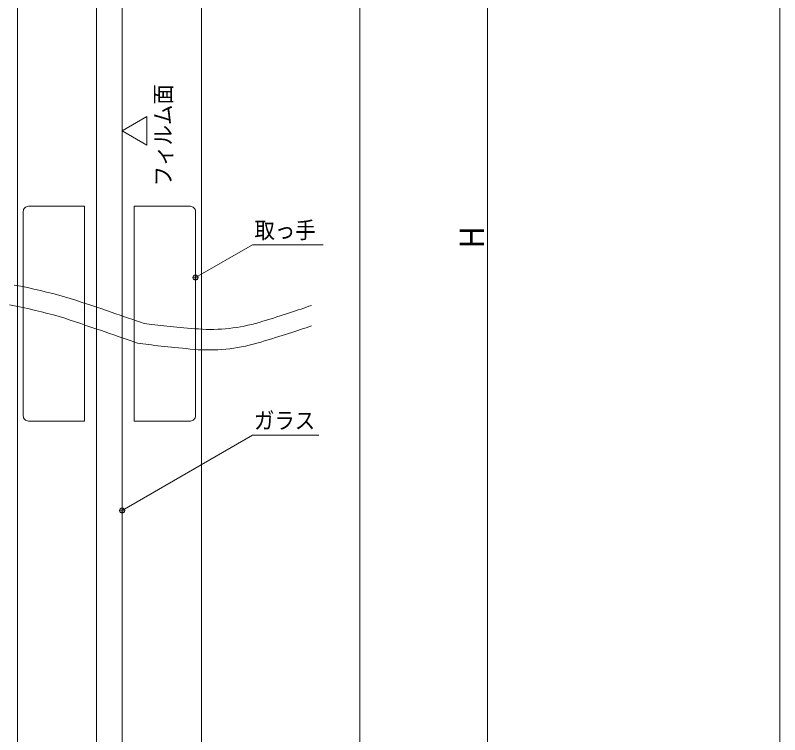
# Model space of a CAD drawing. Units: millimetres, scale not verified. Extents: x -6062 to 6062, y -3045 to 3045.
# Drawn here: x 717 to 2212, y -1428 to -21 of the extents above; entities that cross this region are included whole.
import ezdxf
from ezdxf.enums import TextEntityAlignment as Align

# ---------------------------------------------------------------- set-up
doc = ezdxf.new("R2010")
doc.units = ezdxf.units.MM
doc.header["$LTSCALE"] = 20
for name, color, linetype, lineweight in [('0-2_2寸法-1', 7, 'Continuous', 9), ('0-3_2寸法-3', 7, 'Continuous', 9), ('0-4_3一般', 7, 'Continuous', 9), ('0-5_1図面枠', 7, 'Continuous', 9)]:
    doc.layers.add(name, color=color, linetype=linetype, lineweight=lineweight)
doc.styles.add('ＭＳ ゴシック', font='')
doc.styles.add('ＭＳ Ｐゴシック', font='')
doc.styles.get('ＭＳ ゴシック').set_extended_font_data('MS Gothic')
doc.styles.get('ＭＳ Ｐゴシック').set_extended_font_data('MS PGothic')

# ---------------------------------------------------------------- blocks, each defined once
blk = doc.blocks.new('グループ-36')
at = {"layer": '0-4_3一般'}
for p, q in [((34163.7, 20804.9), (64563.7, 20804.9)), ((34163.7, -39000), (64563.7, -39000))]:
    blk.add_line(p, q, dxfattribs=at)
blk = doc.blocks.new('グループ-45')
at = {"layer": '0-4_3一般'}
for p, q in [((52793.7, -7884.3), (50593.7, -7884.3)), ((52793.7, -16284.3), (52793.7, -7884.3)), ((54733.7, -7884.3), (54733.7, -16284.3)), ((56933.7, -7884.3), (54733.7, -7884.3)), ((50393.7, -8084.3), (50393.7, -16084.3)), ((57133.7, -16084.3), (57133.7, -8084.3)), ((50593.7, -16284.3), (52793.7, -16284.3)), ((54733.7, -16284.3), (56933.7, -16284.3))]:
    blk.add_line(p, q, dxfattribs=at)
for centre, start, end in [((50593.7, -8084.3), 135, 180), ((50593.7, -8084.3), 90, 135), ((56933.7, -8084.3), 45, 90), ((56933.7, -8084.3), 0, 45), ((50593.7, -16084.3), 180, 225), ((56933.7, -16084.3), 315, 0), ((50593.7, -16084.3), 225, 270), ((56933.7, -16084.3), 270, 315)]:
    blk.add_arc(centre, 200, start, end, dxfattribs=at)
blk = doc.blocks.new('グループ-47')
at = {"layer": '0-4_3一般'}
for p, q in [((50163.7, 11804.9), (57363.7, 11804.9)), ((50163.7, -36400), (50163.7, 11804.9)), ((57363.7, 11804.9), (57363.7, -36400)), ((50163.7, 8804.9), (57363.7, 8804.9)), ((57363.7, -36400), (50163.7, -36400))]:
    blk.add_line(p, q, dxfattribs=at)
blk.add_lwpolyline([(54263.7, -31200), (54263.7, 6604.9), (53263.7, 6604.9), (53263.7, -31200)], close=True, dxfattribs=at)
blk = doc.blocks.new('グループ-69')
at = {"layer": '0-4_3一般'}
for points in [[(50033.9, -10963.3), (50298.9, -11014.2), (50558.7, -11066.9), (50813.3, -11121.7), (51062.7, -11178.4), (51306.9, -11237), (51546, -11297.5), (51779.8, -11360), (52008.5, -11424.4), (52232, -11490.8), (52450.4, -11559.1), (52663.5, -11629.3), (52871.6, -11699.7), (53074.6, -11768.5), (53272.6, -11835.7), (53465.6, -11901.3), (53653.6, -11965.2), (53836.6, -12027.6), (54014.5, -12088.3), (54187.4, -12147.5), (54355.4, -12205), (54518.3, -12260.9), (54676.1, -12315.2), (54829, -12367.9), (54976.8, -12419), (55119.7, -12468.5), (55119.7, -12468.5)], [(49857.5, -11742.4), (50118.2, -11792.6), (50373.8, -11844.8), (50624.2, -11898.9), (50869.6, -11955), (51109.9, -12013), (51345.1, -12073), (51575.2, -12135), (51800.2, -12198.9), (52020.1, -12264.7), (52234.9, -12332.5), (52444.6, -12402.3), (52649.3, -12472.3), (52849, -12540.6), (53043.8, -12607.4), (53233.7, -12672.5), (53418.6, -12736.1), (53598.7, -12798), (53773.7, -12858.4), (53943.9, -12917.2), (54109.1, -12974.3), (54269.3, -13029.9), (54424.6, -13083.8), (54575, -13136.2), (54720.5, -13187), (54861, -13236.2), (54861, -13236.2)], [(60446.1, -12171.3), (60572.4, -12131), (60695.7, -12091.3), (60816, -12052.3), (60933.2, -12013.9), (61047.5, -11976.1), (61158.7, -11939), (61267, -11902.5), (61372.2, -11866.6), (61474.4, -11831.3), (61573.5, -11796.7), (61669.7, -11762.6)], [(55119.7, -12468.5), (55220.8, -12481.9), (55325, -12495.1), (55432.2, -12508.3), (55542.6, -12521.4), (55656, -12534.4), (55772.6, -12547.4), (55892.2, -12560.2), (56014.9, -12572.9), (56140.7, -12585.6), (56269.5, -12598.2), (56401.5, -12610.6), (56536.5, -12623), (56674.7, -12635.3), (56815.9, -12647.5), (56960.2, -12659.7), (57107.5, -12671.7), (57257.8, -12683.5), (57408.5, -12692.6), (57558.8, -12698.3), (57708.7, -12700.7), (57858.3, -12699.8), (58007.5, -12695.4), (58156.4, -12687.7), (58304.9, -12676.7), (58453, -12662.3), (58600.8, -12644.5), (58748.2, -12623.3), (58895.2, -12598.8), (59041.9, -12571), (59188.2, -12539.7), (59334.2, -12505.1), (59479.7, -12467.1), (59625, -12425.8), (59769.2, -12382), (59910.6, -12338.6), (60049, -12295.8), (60184.4, -12253.7), (60316.7, -12212.2), (60446.1, -12171.3)], [(60396.3, -12980.4), (60527.7, -12939.5), (60656.1, -12899.1), (60781.3, -12859.3), (60903.3, -12820.2), (61022.2, -12781.6), (61138, -12743.6), (61250.6, -12706.2), (61360.1, -12669.5), (61466.5, -12633.3), (61569.7, -12597.6), (61669.7, -12562.6)], [(54861, -13236.2), (54965.9, -13250.8), (55074, -13265.5), (55185.3, -13280.1), (55299.8, -13294.7), (55417.5, -13309.2), (55538.5, -13323.8), (55662.6, -13338.2), (55790, -13352.7), (55920.5, -13367.2), (56054.3, -13381.6), (56191.3, -13396), (56331.5, -13410.3), (56474.9, -13424.6), (56621.5, -13438.9), (56771.3, -13453.2), (56924.4, -13467.4), (57080.4, -13481.5), (57236.9, -13492.7), (57393, -13500.5), (57548.8, -13504.7), (57704.2, -13505.4), (57859.3, -13502.5), (58014, -13496.1), (58168.4, -13486.2), (58322.4, -13472.8), (58476, -13455.8), (58629.3, -13435.3), (58782.2, -13411.3), (58934.8, -13383.8), (59087, -13352.7), (59238.9, -13318.1), (59390.4, -13280), (59541.5, -13238.3), (59691.7, -13194), (59838.9, -13150.1), (59983, -13106.8), (60123.9, -13064.1), (60261.6, -13021.9), (60396.3, -12980.4)]]:
    blk.add_lwpolyline(points, dxfattribs=at)
for name in ['グループ-47', 'グループ-45']:
    blk.add_blockref(name, (0, 0), dxfattribs=at)
blk = doc.blocks.new('グループ-70')
at = {"layer": '0-4_3一般'}
blk.add_line((63563.7, 20804.9), (63563.7, -39000), dxfattribs=at)
for name in ['グループ-69', 'グループ-36']:
    blk.add_blockref(name, (0, 0), dxfattribs=at)
blk = doc.blocks.new('グループ-99')
at = {"layer": '0-5_1図面枠'}
blk.add_lwpolyline([(-80000, 55400), (80000, 55400), (80000, -55400), (-80000, -55400)], close=True, dxfattribs=at)
blk = doc.blocks.new('図面枠')
at = {"layer": '0-5_1図面枠'}
blk.add_blockref('グループ-99', (0, 0), dxfattribs=at)

msp = doc.modelspace()

# ---------------------------------------------------------------- linework, layer by layer
at = {"layer": '0-2_2寸法-1'}
msp.add_line((1640.68, 1027.53), (1640.68, -1937.29), dxfattribs=at)
at = {"layer": '0-3_2寸法-3'}
for p, q in [((1074.08, -532.67), (1064.29, -532.67)), ((1073.18, -536.67), (1065.19, -536.67)), ((1069.36, -528.67), (1069.01, -528.67)), ((1069.36, -528.67), (1069.01, -528.67)), ((925.86, -984.24), (925.51, -984.24)), ((925.86, -984.24), (925.51, -984.24)), ((930.58, -988.24), (920.79, -988.24)), ((929.68, -992.24), (921.69, -992.24))]:
    msp.add_line(p, q, dxfattribs=at)
msp.add_lwpolyline([(974.28, -218.72), (974.28, -274.84), (925.68, -246.78)], close=True, dxfattribs=at)
for points in [[(1069.18, -533.66), (1180.68, -469.29), (1319.2, -469.29)], [(925.68, -989.23), (1180.68, -842.01), (1310.71, -842.01)]]:
    msp.add_lwpolyline(points, dxfattribs=at)
for centre in [(1069.18, -533.66), (1069.18, -533.66), (925.68, -989.23), (925.68, -989.23)]:
    msp.add_circle(centre, 5.01, dxfattribs=at)

# ---------------------------------------------------------------- block references
at = {"layer": '0-4_3一般', "xscale": 0.05, "yscale": 0.05}
msp.add_blockref('グループ-70', (-1787.5, 0), dxfattribs=at)
at = {"layer": '0-5_1図面枠', "xscale": 0.05, "yscale": 0.05}
msp.add_blockref('図面枠', (-1787.5, 0), dxfattribs=at)

# ---------------------------------------------------------------- texts
at = {"layer": '0-2_2寸法-1', "style": 'ＭＳ Ｐゴシック', "width": 0.9}
msp.add_text('H', height=47.17, rotation=90, dxfattribs=at).set_placement((1647.75, -475.12), align=Align.BOTTOM_LEFT)
at = {"layer": '0-3_2寸法-3', "style": 'ＭＳ ゴシック', "width": 0.9}
msp.add_text('フィルム面', height=32.55, rotation=90, dxfattribs=at).set_placement((1031.88, -355.14), align=Align.BOTTOM_LEFT)
for s, p in [('取っ手', (1184.54, -466.89)), ('ガラス', (1183.53, -839.24))]:
    msp.add_text(s, height=32.55, dxfattribs=at).set_placement(p, align=Align.BOTTOM_LEFT)

doc.saveas('drawing.dxf')
